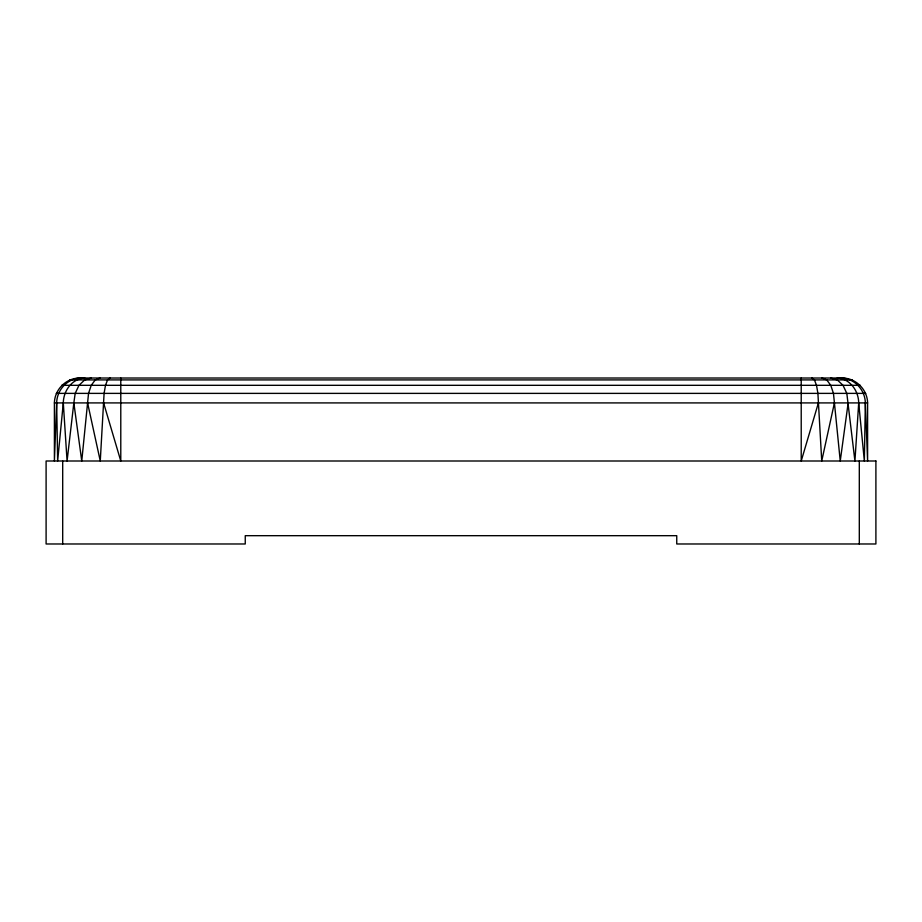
<?xml version="1.0" encoding="UTF-8"?>
<svg xmlns="http://www.w3.org/2000/svg" width="922" height="922" viewBox="0 0 922 922"><rect width="100%" height="100%" fill="white"/><g stroke="black" fill="none" stroke-linecap="round" stroke-linejoin="round"><path stroke-width="1.38" d="M841.29 378.02C854.521 378.343 865.124 389.856 865.343 402.914L864.352 461L858.705 402.914C858.566 390.79 849.957 378.562 837.153 378.02M80.71 378.02C67.479 378.343 56.876 389.856 56.657 402.914L54.398 461L54.398 402.914C54.663 389.545 65.923 378.285 79.292 378.02L842.708 378.02C856.077 378.285 867.337 389.545 867.602 402.914L867.602 461L865.343 402.914M100.037 378.02L95.277 379.91L91.232 385.315L88.535 393.383L87.59 402.914L100.268 461L104.094 393.383L105.488 385.315L107.574 379.91L110.041 378.02M858.705 402.914L854.924 461L846.822 393.383L843.008 385.315L837.291 379.91L830.561 378.02M84.847 378.02C72.043 378.562 63.434 390.79 63.295 402.914L57.648 461L56.657 402.914M87.59 402.914L81.758 461L73.841 402.914L75.178 393.383L78.992 385.315L84.709 379.91L91.439 378.02M73.841 402.914L67.076 461L63.295 402.914M848.159 402.914L840.242 461L833.465 393.383L830.768 385.315L826.723 379.91L821.963 378.02M834.41 402.914L821.733 461L817.906 393.383L816.512 385.315L814.426 379.91L811.959 378.02M818.402 402.914L801.218 461L801.218 378.02M69.761 379.91L852.239 379.91M61.693 385.315L860.307 385.315M56.288 393.383L865.712 393.383M54.398 402.914L867.602 402.914M103.598 402.914L120.782 461L120.782 378.02M859.304 461L859.304 543.98M62.696 461L62.696 543.98M875.9 461L46.1 461L46.1 543.98L245.252 543.98L245.252 535.682L676.748 535.682L676.748 543.98L875.9 543.98L875.9 461"/></g></svg>
